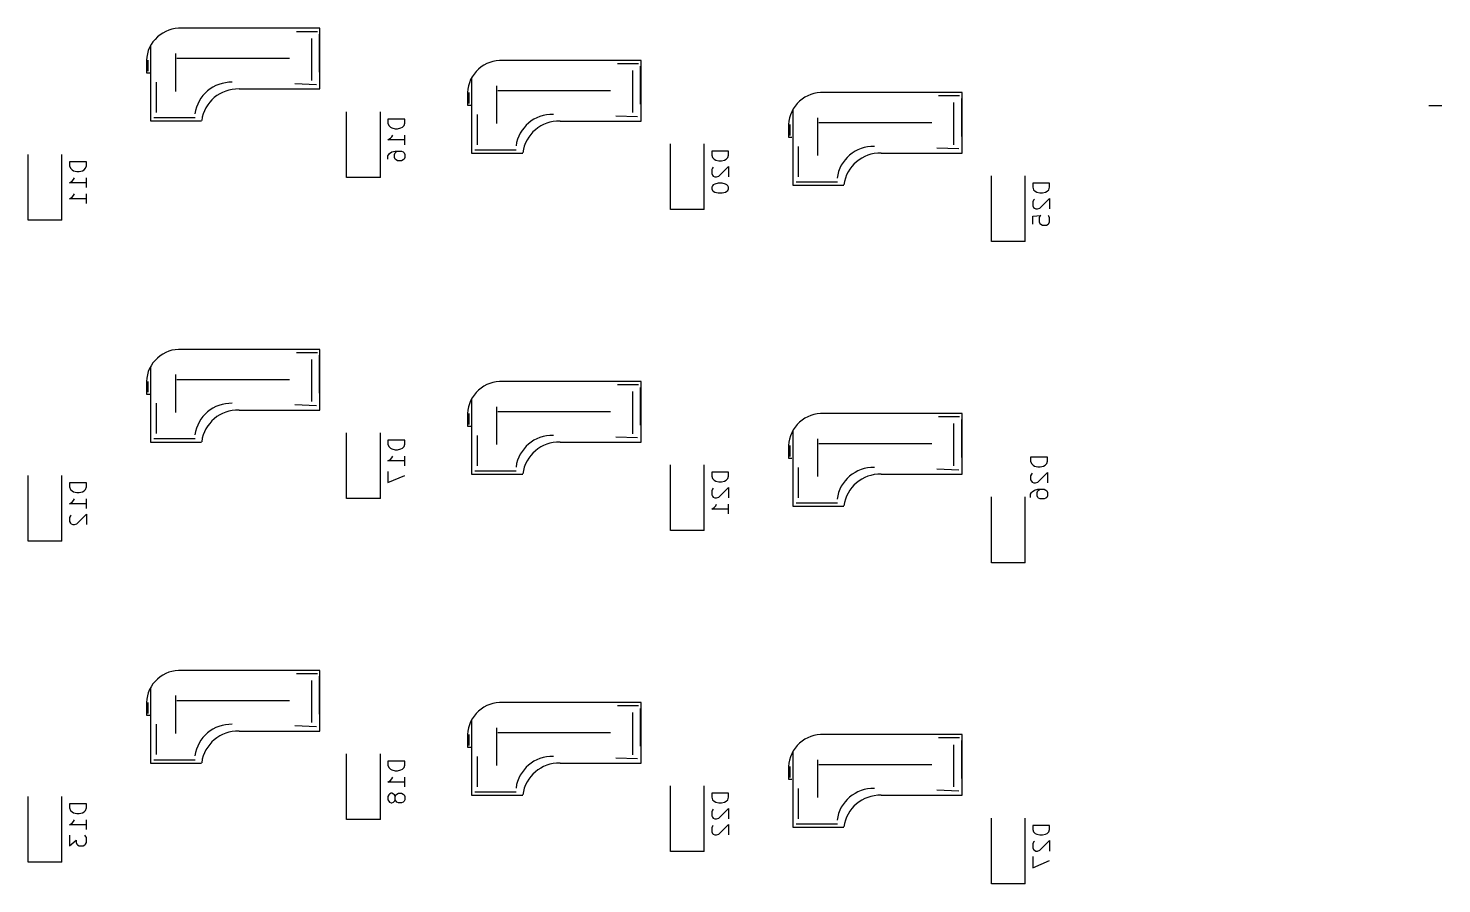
# Model space of a CAD drawing. Extents: x 83 to 346, y -162 to -57.
# Drawn here: x 262.5 to 346.4, y -107.7 to -57 of the extents above; entities that cross this region are included whole.
import ezdxf

# ---------------------------------------------------------------- set-up
doc = ezdxf.new("R2010")
doc.units = 0
doc.layers.add('BLACK', color=7, linetype='CONTINUOUS')

msp = doc.modelspace()

# ---------------------------------------------------------------- linework, layer by layer
at = {"layer": 'BLACK', "linetype": 'CONTINUOUS'}
for p, q in [((279.797, -56.9762), (271.597, -56.9762)), ((279.797, -60.5762), (279.797, -56.9762)), ((279.647, -57.1762), (278.397, -57.1762)), ((279.297, -57.5762), (279.297, -60.0762)), ((279.777, -59.5762), (279.777, -57.3262)), ((269.747, -58.0262), (269.747, -62.4762)), ((271.227, -58.4762), (271.227, -60.7162)), ((269.497, -58.8762), (269.497, -59.6262)), ((269.597, -59.5262), (269.597, -58.8762)), ((277.997, -58.7762), (271.297, -58.7762)), ((298.847, -58.8812), (290.647, -58.8812)), ((298.697, -59.0812), (297.447, -59.0812)), ((298.347, -59.4812), (298.347, -61.9812)), ((298.827, -61.4812), (298.827, -59.2312)), ((298.847, -62.4812), (298.847, -58.8812)), ((269.497, -59.6262), (269.697, -59.6262)), ((270.097, -61.9762), (270.097, -60.1762)), ((279.597, -60.3262), (278.297, -60.2762)), ((288.797, -59.9312), (288.797, -64.3812)), ((290.277, -60.3812), (290.277, -62.6212)), ((274.997, -60.5762), (279.797, -60.5762)), ((288.547, -60.7812), (288.547, -61.5312)), ((288.647, -61.4312), (288.647, -60.7812)), ((297.047, -60.6812), (290.347, -60.6812)), ((317.897, -60.7862), (309.697, -60.7862)), ((317.747, -60.9862), (316.497, -60.9862)), ((317.877, -63.3862), (317.877, -61.1362)), ((317.897, -64.3862), (317.897, -60.7862)), ((281.382, -65.8262), (281.382, -61.9262)), ((283.382, -65.8262), (283.382, -61.9262)), ((288.547, -61.5312), (288.747, -61.5312)), ((307.847, -61.8362), (307.847, -66.2862)), ((317.397, -61.3862), (317.397, -63.8862)), ((346.359, -61.5783), (345.597, -61.5783)), ((269.747, -62.4762), (272.777, -62.4762)), ((269.947, -62.2762), (272.397, -62.2762)), ((284.834, -62.3619), (283.834, -62.3619)), ((283.834, -62.3619), (283.834, -62.6)), ((283.834, -62.6), (283.882, -62.7429)), ((283.882, -62.7429), (283.977, -62.8381)), ((283.977, -62.8381), (284.072, -62.8857)), ((284.072, -62.8857), (284.263, -62.9333)), ((284.405, -62.9333), (284.596, -62.8857)), ((284.596, -62.8857), (284.691, -62.8381)), ((284.691, -62.8381), (284.786, -62.7429)), ((284.786, -62.7429), (284.834, -62.6)), ((284.834, -62.6), (284.834, -62.3619)), ((289.147, -63.8812), (289.147, -62.0812)), ((294.047, -62.4812), (298.847, -62.4812)), ((298.647, -62.2312), (297.347, -62.1812)), ((307.597, -62.6862), (307.597, -63.4362)), ((307.697, -63.3362), (307.697, -62.6862)), ((309.327, -62.2862), (309.327, -64.5262)), ((316.097, -62.5862), (309.397, -62.5862)), ((283.834, -63.6), (283.977, -63.5048)), ((284.834, -63.6), (283.834, -63.6)), ((283.977, -63.5048), (284.072, -63.4095)), ((284.072, -63.4095), (284.12, -63.3143)), ((284.263, -62.9333), (284.405, -62.9333)), ((284.834, -63.8857), (284.834, -63.3143)), ((307.597, -63.4362), (307.797, -63.4362)), ((262.49, -68.3662), (262.49, -64.4662)), ((264.49, -68.3662), (264.49, -64.4662)), ((283.834, -64.5524), (283.882, -64.4572)), ((283.834, -64.7429), (283.834, -64.5524)), ((283.882, -64.4572), (283.929, -64.4095)), ((283.929, -64.4095), (284.072, -64.3143)), ((284.072, -64.3143), (284.263, -64.2667)), ((284.215, -64.4572), (284.263, -64.3619)), ((284.215, -64.6476), (284.215, -64.4572)), ((284.263, -64.2667), (284.643, -64.2667)), ((284.263, -64.3619), (284.31, -64.3143)), ((284.31, -64.3143), (284.405, -64.2667)), ((284.643, -64.2667), (284.739, -64.3143)), ((284.739, -64.3143), (284.786, -64.3619)), ((284.786, -64.3619), (284.834, -64.4572)), ((284.834, -64.4572), (284.834, -64.6476)), ((288.797, -64.3812), (291.827, -64.3812)), ((288.997, -64.1812), (291.447, -64.1812)), ((300.59, -67.7312), (300.59, -63.8312)), ((302.59, -67.7312), (302.59, -63.8312)), ((304.043, -64.2669), (303.043, -64.2669)), ((303.043, -64.2669), (303.043, -64.505)), ((303.043, -64.505), (303.09, -64.6479)), ((303.995, -64.6479), (304.043, -64.505)), ((304.043, -64.505), (304.043, -64.2669)), ((308.197, -65.7862), (308.197, -63.9862)), ((313.097, -64.3862), (317.897, -64.3862)), ((317.697, -64.1362), (316.397, -64.0862)), ((265.943, -64.9019), (264.943, -64.9019)), ((264.943, -64.9019), (264.943, -65.14)), ((264.943, -65.14), (264.99, -65.2829)), ((264.99, -65.2829), (265.086, -65.3781)), ((265.086, -65.3781), (265.181, -65.4257)), ((265.705, -65.4257), (265.8, -65.3781)), ((265.8, -65.3781), (265.895, -65.2829)), ((265.895, -65.2829), (265.943, -65.14)), ((265.943, -65.14), (265.943, -64.9019)), ((284.263, -64.7429), (284.215, -64.6476)), ((284.31, -64.7905), (284.263, -64.7429)), ((284.405, -64.8381), (284.31, -64.7905)), ((284.643, -64.8381), (284.405, -64.8381)), ((284.739, -64.7905), (284.643, -64.8381)), ((284.786, -64.7429), (284.739, -64.7905)), ((284.834, -64.6476), (284.786, -64.7429)), ((303.09, -65.2669), (303.043, -65.3622)), ((303.043, -65.3622), (303.043, -65.6003)), ((303.09, -64.6479), (303.186, -64.7431)), ((303.138, -65.2193), (303.09, -65.2669)), ((303.186, -64.7431), (303.281, -64.7907)), ((303.281, -64.7907), (303.471, -64.8383)), ((303.471, -64.8383), (303.614, -64.8383)), ((303.471, -65.7431), (304.043, -65.1717)), ((303.614, -64.8383), (303.805, -64.7907)), ((303.805, -64.7907), (303.9, -64.7431)), ((303.9, -64.7431), (303.995, -64.6479)), ((304.043, -65.1717), (304.043, -65.7907)), ((264.943, -66.14), (265.086, -66.0448)), ((265.943, -66.14), (264.943, -66.14)), ((265.086, -66.0448), (265.181, -65.9495)), ((265.181, -65.4257), (265.371, -65.4733)), ((265.181, -65.9495), (265.228, -65.8543)), ((265.371, -65.4733), (265.514, -65.4733)), ((265.514, -65.4733), (265.705, -65.4257)), ((265.943, -66.4257), (265.943, -65.8543)), ((283.382, -65.8262), (281.382, -65.8262)), ((303.043, -65.6003), (303.09, -65.6955)), ((303.09, -65.6955), (303.138, -65.7431)), ((303.138, -65.7431), (303.233, -65.7907)), ((303.233, -66.2193), (303.138, -66.2669)), ((303.233, -65.7907), (303.328, -65.7907)), ((303.424, -66.1717), (303.233, -66.2193)), ((303.328, -65.7907), (303.471, -65.7431)), ((303.662, -66.1717), (303.424, -66.1717)), ((303.852, -66.2193), (303.662, -66.1717)), ((303.947, -66.2669), (303.852, -66.2193)), ((308.047, -66.0862), (310.497, -66.0862)), ((319.64, -69.6362), (319.64, -65.7362)), ((321.64, -69.6362), (321.64, -65.7362)), ((323.093, -66.1719), (322.093, -66.1719)), ((322.093, -66.1719), (322.093, -66.41)), ((323.093, -66.41), (323.093, -66.1719)), ((264.943, -67.0924), (265.086, -66.9972)), ((265.943, -67.0924), (264.943, -67.0924)), ((265.086, -66.9972), (265.181, -66.9019)), ((265.181, -66.9019), (265.228, -66.8067)), ((265.943, -67.3781), (265.943, -66.8067)), ((303.09, -66.3145), (303.043, -66.4098)), ((303.043, -66.4098), (303.043, -66.505)), ((303.043, -66.505), (303.09, -66.6003)), ((303.138, -66.2669), (303.09, -66.3145)), ((303.09, -66.6003), (303.138, -66.6479)), ((303.138, -66.6479), (303.233, -66.6955)), ((303.233, -66.6955), (303.424, -66.7431)), ((303.424, -66.7431), (303.662, -66.7431)), ((303.662, -66.7431), (303.852, -66.6955)), ((303.852, -66.6955), (303.947, -66.6479)), ((303.995, -66.3145), (303.947, -66.2669)), ((303.947, -66.6479), (303.995, -66.6003)), ((304.043, -66.4098), (303.995, -66.3145)), ((303.995, -66.6003), (304.043, -66.505)), ((304.043, -66.505), (304.043, -66.4098)), ((307.847, -66.2862), (310.877, -66.2862)), ((322.093, -66.41), (322.14, -66.5529)), ((322.14, -66.5529), (322.236, -66.6481)), ((322.236, -66.6481), (322.331, -66.6957)), ((322.331, -66.6957), (322.521, -66.7433)), ((322.521, -66.7433), (322.664, -66.7433)), ((322.521, -67.6481), (323.093, -67.0767)), ((322.664, -66.7433), (322.855, -66.6957)), ((322.855, -66.6957), (322.95, -66.6481)), ((322.95, -66.6481), (323.045, -66.5529)), ((323.045, -66.5529), (323.093, -66.41)), ((323.093, -67.0767), (323.093, -67.6957)), ((302.59, -67.7312), (300.59, -67.7312)), ((322.14, -67.1719), (322.093, -67.2672)), ((322.093, -67.2672), (322.093, -67.5053)), ((322.093, -67.5053), (322.14, -67.6005)), ((322.188, -67.1243), (322.14, -67.1719)), ((322.14, -67.6005), (322.188, -67.6481)), ((322.188, -67.6481), (322.283, -67.6957)), ((322.283, -67.6957), (322.378, -67.6957)), ((322.378, -67.6957), (322.521, -67.6481)), ((264.49, -68.3662), (262.49, -68.3662)), ((322.093, -68.1243), (322.569, -68.0767)), ((322.093, -68.6005), (322.093, -68.1243)), ((322.521, -68.1243), (322.474, -68.2195)), ((322.474, -68.2195), (322.474, -68.4576)), ((322.474, -68.4576), (322.521, -68.5529)), ((322.569, -68.0767), (322.521, -68.1243)), ((322.521, -68.5529), (322.569, -68.6005)), ((322.569, -68.6005), (322.664, -68.6481)), ((322.664, -68.6481), (322.902, -68.6481)), ((322.902, -68.6481), (322.997, -68.6005)), ((323.045, -68.1243), (322.997, -68.0767)), ((322.997, -68.6005), (323.045, -68.5529)), ((323.093, -68.2195), (323.045, -68.1243)), ((323.045, -68.5529), (323.093, -68.4576)), ((323.093, -68.4576), (323.093, -68.2195)), ((321.64, -69.6362), (319.64, -69.6362)), ((279.797, -76.0262), (271.597, -76.0262)), ((279.647, -76.2262), (278.397, -76.2262)), ((279.797, -79.6262), (279.797, -76.0262)), ((269.747, -77.0762), (269.747, -81.5262)), ((279.297, -76.6262), (279.297, -79.1262)), ((279.777, -78.6262), (279.777, -76.3762)), ((269.497, -77.9262), (269.497, -78.6762)), ((269.597, -78.5762), (269.597, -77.9262)), ((271.227, -77.5262), (271.227, -79.7662)), ((277.997, -77.8262), (271.297, -77.8262)), ((298.847, -77.9312), (290.647, -77.9312)), ((298.847, -81.5312), (298.847, -77.9312)), ((269.497, -78.6762), (269.697, -78.6762)), ((298.697, -78.1312), (297.447, -78.1312)), ((298.347, -78.5312), (298.347, -81.0312)), ((298.827, -80.5312), (298.827, -78.2812)), ((270.097, -81.0262), (270.097, -79.2262)), ((274.997, -79.6262), (279.797, -79.6262)), ((279.597, -79.3762), (278.297, -79.3262)), ((288.797, -78.9812), (288.797, -83.4312)), ((290.277, -79.4312), (290.277, -81.6712)), ((288.547, -79.8312), (288.547, -80.5812)), ((288.647, -80.4812), (288.647, -79.8312)), ((297.047, -79.7312), (290.347, -79.7312)), ((317.897, -79.8362), (309.697, -79.8362)), ((317.747, -80.0362), (316.497, -80.0362)), ((317.397, -80.4362), (317.397, -82.9362)), ((317.877, -82.4362), (317.877, -80.1862)), ((317.897, -83.4362), (317.897, -79.8362)), ((269.947, -81.3262), (272.397, -81.3262)), ((281.382, -84.8762), (281.382, -80.9762)), ((283.382, -84.8762), (283.382, -80.9762)), ((288.547, -80.5812), (288.747, -80.5812)), ((289.147, -82.9312), (289.147, -81.1312)), ((298.647, -81.2812), (297.347, -81.2312)), ((307.847, -80.8862), (307.847, -85.3362)), ((309.327, -81.3362), (309.327, -83.5762)), ((269.747, -81.5262), (272.777, -81.5262)), ((284.834, -81.4119), (283.834, -81.4119)), ((283.834, -81.4119), (283.834, -81.65)), ((283.834, -81.65), (283.882, -81.7929)), ((283.882, -81.7929), (283.977, -81.8881)), ((283.977, -81.8881), (284.072, -81.9357)), ((284.072, -81.9357), (284.263, -81.9833)), ((284.263, -81.9833), (284.405, -81.9833)), ((284.405, -81.9833), (284.596, -81.9357)), ((284.596, -81.9357), (284.691, -81.8881)), ((284.691, -81.8881), (284.786, -81.7929)), ((284.786, -81.7929), (284.834, -81.65)), ((284.834, -81.65), (284.834, -81.4119)), ((294.047, -81.5312), (298.847, -81.5312)), ((307.597, -81.7362), (307.597, -82.4862)), ((307.697, -82.3862), (307.697, -81.7362)), ((316.097, -81.6362), (309.397, -81.6362)), ((283.834, -82.65), (283.977, -82.5548)), ((284.834, -82.65), (283.834, -82.65)), ((283.977, -82.5548), (284.072, -82.4595)), ((284.072, -82.4595), (284.12, -82.3643)), ((284.834, -82.9357), (284.834, -82.3643)), ((300.59, -86.7812), (300.59, -82.8812)), ((302.59, -86.7812), (302.59, -82.8812)), ((307.597, -82.4862), (307.797, -82.4862)), ((322.966, -82.4279), (321.966, -82.4279)), ((321.966, -82.4279), (321.966, -82.666)), ((321.966, -82.666), (322.014, -82.8089)), ((322.014, -82.8089), (322.109, -82.9041)), ((322.109, -82.9041), (322.204, -82.9517)), ((322.204, -82.9517), (322.395, -82.9993)), ((322.395, -82.9993), (322.537, -82.9993)), ((322.537, -82.9993), (322.728, -82.9517)), ((322.728, -82.9517), (322.823, -82.9041)), ((322.823, -82.9041), (322.918, -82.8089)), ((322.918, -82.8089), (322.966, -82.666)), ((322.966, -82.666), (322.966, -82.4279)), ((262.49, -87.4162), (262.49, -83.5162)), ((264.49, -87.4162), (264.49, -83.5162)), ((283.834, -83.2691), (283.834, -83.9357)), ((283.834, -83.9357), (284.834, -83.5072)), ((288.797, -83.4312), (291.827, -83.4312)), ((288.997, -83.2312), (291.447, -83.2312)), ((304.043, -83.3169), (303.043, -83.3169)), ((303.043, -83.3169), (303.043, -83.555)), ((303.043, -83.555), (303.09, -83.6979)), ((303.09, -83.6979), (303.186, -83.7931)), ((303.186, -83.7931), (303.281, -83.8407)), ((303.281, -83.8407), (303.471, -83.8883)), ((303.614, -83.8883), (303.805, -83.8407)), ((303.805, -83.8407), (303.9, -83.7931)), ((303.9, -83.7931), (303.995, -83.6979)), ((303.995, -83.6979), (304.043, -83.555)), ((304.043, -83.555), (304.043, -83.3169)), ((308.197, -84.8362), (308.197, -83.0362)), ((313.097, -83.4362), (317.897, -83.4362)), ((317.697, -83.1862), (316.397, -83.1362)), ((322.014, -83.4279), (321.966, -83.5232)), ((321.966, -83.5232), (321.966, -83.7612)), ((321.966, -83.7612), (322.014, -83.8565)), ((322.061, -83.3803), (322.014, -83.4279)), ((322.014, -83.8565), (322.061, -83.9041)), ((322.395, -83.9041), (322.966, -83.3327)), ((322.966, -83.3327), (322.966, -83.9517)), ((265.943, -83.9519), (264.943, -83.9519)), ((264.943, -83.9519), (264.943, -84.19)), ((264.943, -84.19), (264.99, -84.3329)), ((264.99, -84.3329), (265.086, -84.4281)), ((265.086, -84.4281), (265.181, -84.4757)), ((265.181, -84.4757), (265.371, -84.5233)), ((265.371, -84.5233), (265.514, -84.5233)), ((265.514, -84.5233), (265.705, -84.4757)), ((265.705, -84.4757), (265.8, -84.4281)), ((265.8, -84.4281), (265.895, -84.3329)), ((265.895, -84.3329), (265.943, -84.19)), ((265.943, -84.19), (265.943, -83.9519)), ((303.09, -84.3169), (303.043, -84.4122)), ((303.043, -84.4122), (303.043, -84.6502)), ((303.043, -84.6502), (303.09, -84.7455)), ((303.138, -84.2693), (303.09, -84.3169)), ((303.471, -83.8883), (303.614, -83.8883)), ((303.471, -84.7931), (304.043, -84.2217)), ((304.043, -84.2217), (304.043, -84.8407)), ((321.966, -84.6184), (322.014, -84.5232)), ((321.966, -84.8089), (321.966, -84.6184)), ((322.014, -84.5232), (322.061, -84.4755)), ((322.061, -83.9041), (322.156, -83.9517)), ((322.061, -84.4755), (322.204, -84.3803)), ((322.156, -83.9517), (322.252, -83.9517)), ((322.204, -84.3803), (322.395, -84.3327)), ((322.252, -83.9517), (322.395, -83.9041)), ((322.347, -84.5232), (322.395, -84.4279)), ((322.347, -84.7136), (322.347, -84.5232)), ((322.395, -84.3327), (322.775, -84.3327)), ((322.395, -84.4279), (322.442, -84.3803)), ((322.442, -84.3803), (322.537, -84.3327)), ((322.775, -84.3327), (322.871, -84.3803)), ((322.871, -84.3803), (322.918, -84.4279)), ((322.918, -84.4279), (322.966, -84.5232)), ((322.966, -84.5232), (322.966, -84.7136)), ((264.943, -85.19), (265.086, -85.0948)), ((265.943, -85.19), (264.943, -85.19)), ((265.086, -85.0948), (265.181, -84.9995)), ((265.181, -84.9995), (265.228, -84.9043)), ((265.943, -85.4757), (265.943, -84.9043)), ((283.382, -84.8762), (281.382, -84.8762)), ((303.043, -85.5074), (303.186, -85.4122)), ((304.043, -85.5074), (303.043, -85.5074)), ((303.09, -84.7455), (303.138, -84.7931)), ((303.138, -84.7931), (303.233, -84.8407)), ((303.186, -85.4122), (303.281, -85.3169)), ((303.233, -84.8407), (303.328, -84.8407)), ((303.281, -85.3169), (303.328, -85.2217)), ((303.328, -84.8407), (303.471, -84.7931)), ((304.043, -85.7931), (304.043, -85.2217)), ((307.847, -85.3362), (310.877, -85.3362)), ((308.047, -85.1362), (310.497, -85.1362)), ((319.64, -88.6862), (319.64, -84.7862)), ((321.64, -88.6862), (321.64, -84.7862)), ((322.395, -84.8089), (322.347, -84.7136)), ((322.442, -84.8565), (322.395, -84.8089)), ((322.537, -84.9041), (322.442, -84.8565)), ((322.775, -84.9041), (322.537, -84.9041)), ((322.871, -84.8565), (322.775, -84.9041)), ((322.918, -84.8089), (322.871, -84.8565)), ((322.966, -84.7136), (322.918, -84.8089)), ((264.99, -85.9043), (264.943, -85.9995)), ((264.943, -85.9995), (264.943, -86.2376)), ((264.943, -86.2376), (264.99, -86.3329)), ((265.038, -85.8567), (264.99, -85.9043)), ((264.99, -86.3329), (265.038, -86.3805)), ((265.038, -86.3805), (265.133, -86.4281)), ((265.228, -86.4281), (265.371, -86.3805)), ((265.371, -86.3805), (265.943, -85.8091)), ((265.943, -85.8091), (265.943, -86.4281)), ((265.133, -86.4281), (265.228, -86.4281)), ((302.59, -86.7812), (300.59, -86.7812)), ((264.49, -87.4162), (262.49, -87.4162)), ((321.64, -88.6862), (319.64, -88.6862)), ((279.797, -95.0762), (271.597, -95.0762)), ((279.647, -95.2762), (278.397, -95.2762)), ((279.777, -97.6762), (279.777, -95.4262)), ((279.797, -98.6762), (279.797, -95.0762)), ((269.747, -96.1262), (269.747, -100.576)), ((279.297, -95.6762), (279.297, -98.1762)), ((269.497, -96.9762), (269.497, -97.7262)), ((269.597, -97.6262), (269.597, -96.9762)), ((271.227, -96.5762), (271.227, -98.8162)), ((277.997, -96.8762), (271.297, -96.8762)), ((298.847, -96.9812), (290.647, -96.9812)), ((298.697, -97.1812), (297.447, -97.1812)), ((298.847, -100.581), (298.847, -96.9812)), ((269.497, -97.7262), (269.697, -97.7262)), ((288.797, -98.0312), (288.797, -102.481)), ((298.347, -97.5812), (298.347, -100.081)), ((298.827, -99.5812), (298.827, -97.3312)), ((270.097, -100.076), (270.097, -98.2762)), ((274.997, -98.6762), (279.797, -98.6762)), ((279.597, -98.4262), (278.297, -98.3762)), ((288.547, -98.8812), (288.547, -99.6312)), ((288.647, -99.5312), (288.647, -98.8812)), ((290.277, -98.4812), (290.277, -100.721)), ((297.047, -98.7812), (290.347, -98.7812)), ((317.897, -98.8862), (309.697, -98.8862)), ((317.897, -102.486), (317.897, -98.8862)), ((288.547, -99.6312), (288.747, -99.6312)), ((317.747, -99.0862), (316.497, -99.0862)), ((317.397, -99.4862), (317.397, -101.986)), ((317.877, -101.486), (317.877, -99.2362)), ((269.747, -100.576), (272.777, -100.576)), ((269.947, -100.376), (272.397, -100.376)), ((281.382, -103.926), (281.382, -100.026)), ((283.382, -103.926), (283.382, -100.026)), ((284.834, -100.462), (283.834, -100.462)), ((283.834, -100.462), (283.834, -100.7)), ((284.834, -100.7), (284.834, -100.462)), ((289.147, -101.981), (289.147, -100.181)), ((294.047, -100.581), (298.847, -100.581)), ((298.647, -100.331), (297.347, -100.281)), ((307.847, -99.9362), (307.847, -104.386)), ((309.327, -100.386), (309.327, -102.626)), ((283.834, -100.7), (283.882, -100.843)), ((283.882, -100.843), (283.977, -100.938)), ((283.977, -100.938), (284.072, -100.986)), ((284.072, -100.986), (284.263, -101.033)), ((284.072, -101.51), (284.12, -101.414)), ((284.263, -101.033), (284.405, -101.033)), ((284.405, -101.033), (284.596, -100.986)), ((284.596, -100.986), (284.691, -100.938)), ((284.691, -100.938), (284.786, -100.843)), ((284.786, -100.843), (284.834, -100.7)), ((284.834, -101.986), (284.834, -101.414)), ((307.597, -100.786), (307.597, -101.536)), ((307.697, -101.436), (307.697, -100.786)), ((316.097, -100.686), (309.397, -100.686)), ((283.834, -101.7), (283.977, -101.605)), ((284.834, -101.7), (283.834, -101.7)), ((283.977, -101.605), (284.072, -101.51)), ((288.997, -102.281), (291.447, -102.281)), ((300.59, -105.831), (300.59, -101.931)), ((302.59, -105.831), (302.59, -101.931)), ((307.597, -101.536), (307.797, -101.536)), ((308.197, -103.886), (308.197, -102.086)), ((317.697, -102.236), (316.397, -102.186)), ((262.49, -106.466), (262.49, -102.566)), ((264.49, -106.466), (264.49, -102.566)), ((265.943, -103.002), (264.943, -103.002)), ((264.943, -103.002), (264.943, -103.24)), ((265.943, -103.24), (265.943, -103.002)), ((283.882, -102.462), (283.834, -102.557)), ((283.834, -102.557), (283.834, -102.748)), ((283.834, -102.748), (283.882, -102.843)), ((283.929, -102.414), (283.882, -102.462)), ((283.882, -102.843), (283.929, -102.89)), ((284.024, -102.367), (283.929, -102.414)), ((283.929, -102.89), (284.024, -102.938)), ((284.072, -102.367), (284.024, -102.367)), ((284.024, -102.938), (284.072, -102.938)), ((284.167, -102.414), (284.072, -102.367)), ((284.072, -102.938), (284.167, -102.89)), ((284.215, -102.462), (284.167, -102.414)), ((284.167, -102.89), (284.215, -102.843)), ((284.263, -102.557), (284.215, -102.462)), ((284.215, -102.843), (284.263, -102.748)), ((284.263, -102.557), (284.31, -102.462)), ((284.263, -102.748), (284.263, -102.557)), ((284.31, -102.843), (284.263, -102.748)), ((284.31, -102.462), (284.358, -102.414)), ((284.358, -102.89), (284.31, -102.843)), ((284.358, -102.414), (284.453, -102.367)), ((284.453, -102.938), (284.358, -102.89)), ((284.453, -102.367), (284.643, -102.367)), ((284.643, -102.938), (284.453, -102.938)), ((284.643, -102.367), (284.739, -102.414)), ((284.739, -102.89), (284.643, -102.938)), ((284.739, -102.414), (284.786, -102.462)), ((284.786, -102.843), (284.739, -102.89)), ((284.786, -102.462), (284.834, -102.557)), ((284.834, -102.748), (284.786, -102.843)), ((284.834, -102.557), (284.834, -102.748)), ((288.797, -102.481), (291.827, -102.481)), ((304.043, -102.367), (303.043, -102.367)), ((303.043, -102.367), (303.043, -102.605)), ((303.043, -102.605), (303.09, -102.748)), ((303.09, -102.748), (303.186, -102.843)), ((303.186, -102.843), (303.281, -102.891)), ((303.281, -102.891), (303.471, -102.938)), ((303.471, -102.938), (303.614, -102.938)), ((303.614, -102.938), (303.805, -102.891)), ((303.805, -102.891), (303.9, -102.843)), ((303.9, -102.843), (303.995, -102.748)), ((303.995, -102.748), (304.043, -102.605)), ((304.043, -102.605), (304.043, -102.367)), ((313.097, -102.486), (317.897, -102.486)), ((264.943, -103.24), (264.99, -103.383)), ((264.99, -103.383), (265.086, -103.478)), ((265.086, -103.478), (265.181, -103.526)), ((265.181, -103.526), (265.371, -103.573)), ((265.181, -104.05), (265.228, -103.954)), ((265.371, -103.573), (265.514, -103.573)), ((265.514, -103.573), (265.705, -103.526)), ((265.705, -103.526), (265.8, -103.478)), ((265.8, -103.478), (265.895, -103.383)), ((265.895, -103.383), (265.943, -103.24)), ((265.943, -104.526), (265.943, -103.954)), ((283.382, -103.926), (281.382, -103.926)), ((303.09, -103.367), (303.043, -103.462)), ((303.043, -103.462), (303.043, -103.7)), ((303.043, -103.7), (303.09, -103.795)), ((303.138, -103.319), (303.09, -103.367)), ((303.09, -103.795), (303.138, -103.843)), ((303.138, -103.843), (303.233, -103.891)), ((303.233, -103.891), (303.328, -103.891)), ((303.328, -103.891), (303.471, -103.843)), ((303.471, -103.843), (304.043, -103.272)), ((304.043, -103.272), (304.043, -103.891)), ((319.64, -107.736), (319.64, -103.836)), ((321.64, -107.736), (321.64, -103.836)), ((264.943, -104.24), (265.086, -104.145)), ((265.943, -104.24), (264.943, -104.24)), ((265.086, -104.145), (265.181, -104.05)), ((303.09, -104.319), (303.043, -104.415)), ((303.043, -104.415), (303.043, -104.653)), ((303.043, -104.653), (303.09, -104.748)), ((303.138, -104.272), (303.09, -104.319)), ((303.09, -104.748), (303.138, -104.795)), ((303.138, -104.795), (303.233, -104.843)), ((303.328, -104.843), (303.471, -104.795)), ((303.471, -104.795), (304.043, -104.224)), ((304.043, -104.224), (304.043, -104.843)), ((307.847, -104.386), (310.877, -104.386)), ((308.047, -104.186), (310.497, -104.186)), ((323.093, -104.272), (322.093, -104.272)), ((322.093, -104.272), (322.093, -104.51)), ((322.093, -104.51), (322.14, -104.653)), ((322.14, -104.653), (322.236, -104.748)), ((322.236, -104.748), (322.331, -104.796)), ((322.331, -104.796), (322.521, -104.843)), ((322.664, -104.843), (322.855, -104.796)), ((322.855, -104.796), (322.95, -104.748)), ((322.95, -104.748), (323.045, -104.653)), ((323.045, -104.653), (323.093, -104.51)), ((323.093, -104.51), (323.093, -104.272)), ((264.943, -104.859), (264.943, -105.478)), ((264.943, -105.478), (265.324, -105.145)), ((265.324, -105.145), (265.324, -105.288)), ((265.324, -105.288), (265.371, -105.383)), ((265.371, -105.383), (265.419, -105.43)), ((265.419, -105.43), (265.514, -105.478)), ((265.514, -105.478), (265.752, -105.478)), ((265.752, -105.478), (265.847, -105.43)), ((265.895, -104.907), (265.847, -104.859)), ((265.847, -105.43), (265.895, -105.383)), ((265.943, -105.002), (265.895, -104.907)), ((265.895, -105.383), (265.943, -105.288)), ((265.943, -105.288), (265.943, -105.002)), ((303.233, -104.843), (303.328, -104.843)), ((322.14, -105.272), (322.093, -105.367)), ((322.093, -105.367), (322.093, -105.605)), ((322.093, -105.605), (322.14, -105.7)), ((322.188, -105.224), (322.14, -105.272)), ((322.521, -104.843), (322.664, -104.843)), ((322.521, -105.748), (323.093, -105.177)), ((323.093, -105.177), (323.093, -105.796)), ((264.49, -106.466), (262.49, -106.466)), ((302.59, -105.831), (300.59, -105.831)), ((322.093, -106.129), (322.093, -106.796)), ((322.093, -106.796), (323.093, -106.367)), ((322.14, -105.7), (322.188, -105.748)), ((322.188, -105.748), (322.283, -105.796)), ((322.283, -105.796), (322.378, -105.796)), ((322.378, -105.796), (322.521, -105.748)), ((321.64, -107.736), (319.64, -107.736))]:
    msp.add_line(p, q, dxfattribs=at)
at = {"layer": 'BLACK'}
for centre, radius, start, end in [((271.497, -58.9762), 2.0025, 87.1376, 177.138), ((290.547, -60.8812), 2.0025, 87.1376, 177.138), ((274.532, -62.3462), 2.171, 88.2843, 172.284), ((274.932, -62.7462), 2.171, 88.2843, 172.284), ((309.597, -62.7862), 2.0025, 87.1376, 177.138), ((293.582, -64.2512), 2.171, 88.2843, 172.284), ((293.982, -64.6512), 2.171, 88.2843, 172.284), ((312.632, -66.1562), 2.171, 88.2843, 172.284), ((313.032, -66.5562), 2.171, 88.2843, 172.284), ((271.497, -78.0262), 2.0025, 87.1376, 177.138), ((290.547, -79.9312), 2.0025, 87.1376, 177.138), ((274.532, -81.3962), 2.171, 88.2843, 172.284), ((274.932, -81.7962), 2.171, 88.2843, 172.284), ((309.597, -81.8362), 2.0025, 87.1376, 177.138), ((293.582, -83.3012), 2.171, 88.2843, 172.284), ((293.982, -83.7012), 2.171, 88.2843, 172.284), ((312.632, -85.2062), 2.171, 88.2843, 172.284), ((313.032, -85.6062), 2.171, 88.2843, 172.284), ((271.497, -97.0762), 2.0025, 87.1376, 177.138), ((290.547, -98.9812), 2.0025, 87.1376, 177.138), ((274.532, -100.446), 2.171, 88.2843, 172.284), ((274.932, -100.846), 2.171, 88.2843, 172.284), ((309.597, -100.886), 2.0025, 87.1376, 177.138), ((293.582, -102.351), 2.171, 88.2843, 172.284), ((293.982, -102.751), 2.171, 88.2843, 172.284), ((312.632, -104.256), 2.171, 88.2843, 172.284), ((313.032, -104.656), 2.171, 88.2843, 172.284)]:
    msp.add_arc(centre, radius, start, end, dxfattribs=at)

doc.saveas('drawing.dxf')
